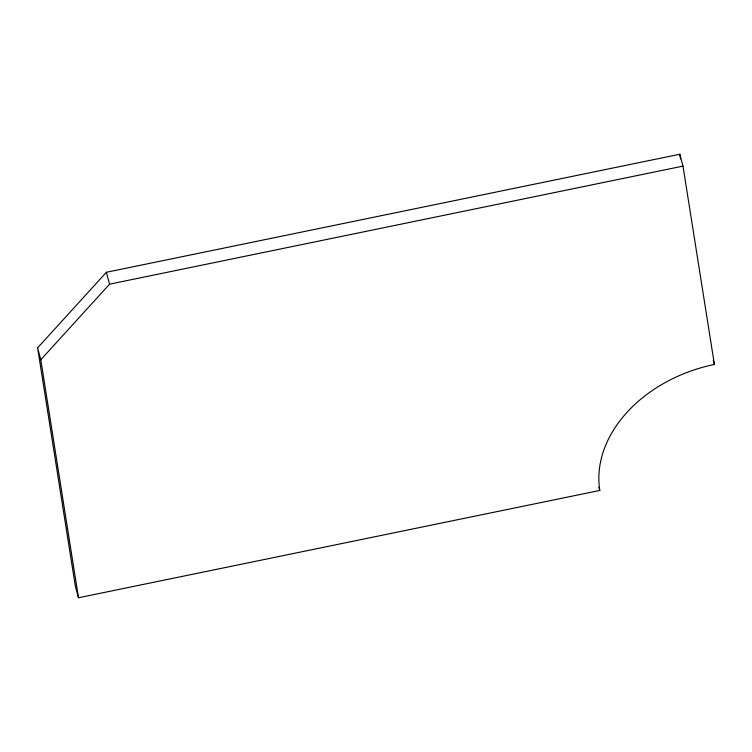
<?xml version="1.0" encoding="UTF-8"?>
<svg xmlns="http://www.w3.org/2000/svg" width="752" height="752" viewBox="0 0 752 752"><rect width="100%" height="100%" fill="white"/><g stroke="black" fill="none" stroke-linecap="round" stroke-linejoin="round"><path stroke-width="1.13" d="M37.6 347.875L106.37 272.28L679.789 154.245L682.985 166.117L714.4 364.457A133.236 100.157 -15.1 0 0 599.786 490.454L78.499 597.755L75.294 585.883L37.6 347.875L40.796 359.757L78.499 597.755M40.796 359.757L109.566 284.162L682.985 166.117M713.234 360.133L714.4 364.457M598.912 487.211L599.786 490.454M106.37 272.28L109.566 284.162M679.789 154.245L680.522 158.879"/></g></svg>
